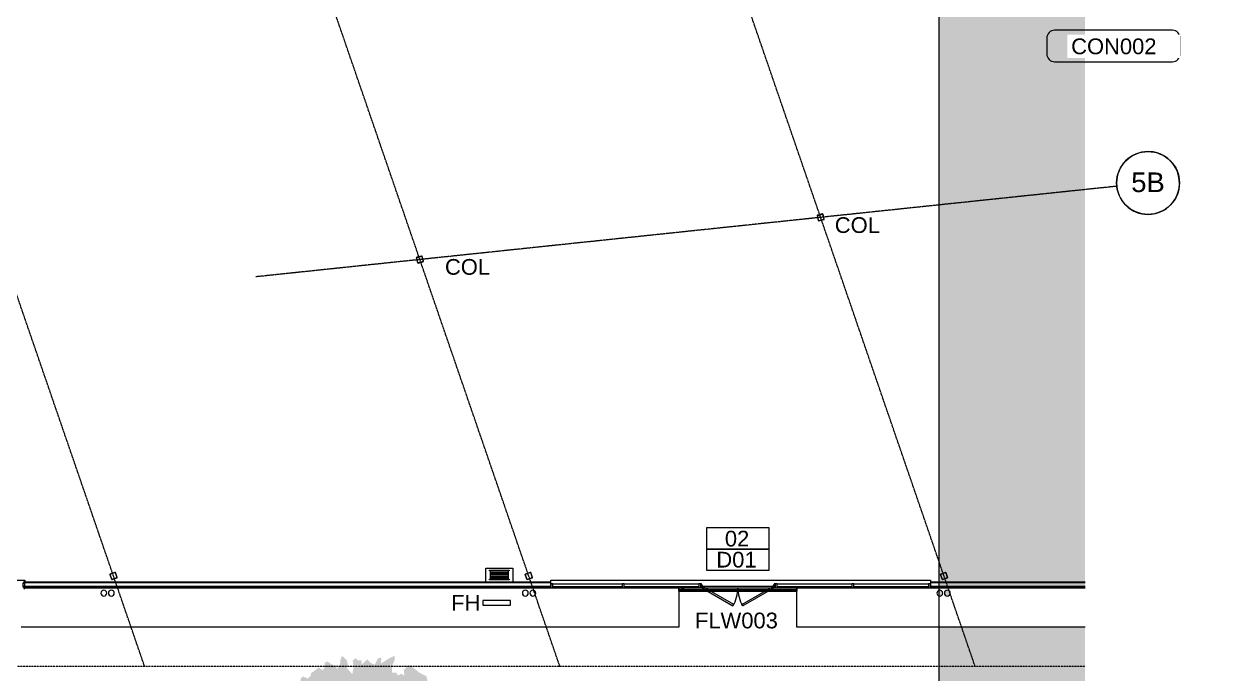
# Model space of a CAD drawing. Header units: millimetres. Extents: x -2612262 to -2065320, y 3717813 to 4283368.
# Drawn here: x -2366843 to -2336280, y 3967352 to 3983893 of the extents above; entities that cross this region are included whole.
import ezdxf

# ---------------------------------------------------------------- set-up
doc = ezdxf.new("R2010")
doc.units = ezdxf.units.MM
for name, pattern in [('Aligning Line', [3.2004, 1.6002, -1.6002]), ('Grid Line', [21, 12, -3, 3, -3]), ('Hidden', [6, 4, -2]), ('Overhead', [4, 2.5, -1.5])]:
    doc.linetypes.add(name, pattern=pattern)
for name, color, linetype, lineweight in [('A-ANNO-DIMS', 211, 'Continuous', 5), ('A-ANNO-DIMS-200', 211, 'Continuous', 5), ('A-ANNO-KEYN', 231, 'Continuous', 5), ('A-DETL', 90, 'Continuous', 18), ('A-DETL-GENF', 92, 'Continuous', 5), ('A-DOOR', 31, 'Continuous', 5), ('A-DOOR-FRAM', 31, 'Continuous', 5), ('A-DOOR-IDEN', 31, 'Continuous', 5), ('A-FLOR', 192, 'Continuous', 5), ('A-FLOR-IDEN', 11, 'Continuous', 5), ('A-FLOR-OVHD', 1, 'Overhead', 13), ('A-GENM', 13, 'Continuous', 5), ('A-GENM-HDLN', 13, 'Hidden', 5), ('A-GLAZ-CURT', 52, 'Continuous', 5), ('A-GLAZ-CWMG', 51, 'Continuous', 5), ('A-WALL', 113, 'Continuous', 5), ('A-WALL-PATT', 111, 'Continuous', 13), ('C-TOPO', 7, 'Continuous', 5), ('F-FIRE', 13, 'Continuous', 5), ('F-FIRE-IDEN', 13, 'Continuous', 5), ('G-ANNO-REFR', 1, 'Aligning Line', 5), ('P-SANR-FIXT', 6, 'Continuous', 5), ('P-SANR-FIXT-HDLN', 131, 'Hidden', 5), ('S-COLS', 52, 'Continuous', 5), ('S-COLS-IDEN', 171, 'Continuous', 5), ('S-GRID', 1, 'Continuous', 5), ('S-GRID-IDEN', 1, 'Continuous', 5)]:
    doc.layers.add(name, color=color, linetype=linetype, lineweight=lineweight)
doc.styles.add('Arial', font='arial.ttf', dxfattribs={"height": 500})
doc.styles.add('Arial_3', font='arial.ttf', dxfattribs={"height": 400})
doc.dimstyles.new('2_5-Diagonal-_deg_-Decimal_O', dxfattribs={"dimscale": 304.8, "dimtxt": 510.1297, "dimasz": 0.984252, "dimexe": 0.656168, "dimexo": 0.0625, "dimgap": 0.984252, "dimtad": 1, "dimdec": 0, "dimzin": 0, "dimdsep": 46, "dimtxsty": 'Arial', "dimblk1": 'OBLIQUE', "dimblk2": 'OBLIQUE', "dimsah": 1, "dimcen": 0.09, "dimdle": 0.656168, "dimazin": 0, "dimtfac": 1, "dimtdec": 4, "dimtix": 1, "dimtmove": 0, "dimatfit": 3, "dimfxl": 3.28084, "dimfxlon": 1, "dimtvp": 1, "dimtfill": 1, "dimtolj": 1, "dimtzin": 0, "dimlwd": 15, "dimlwe": 15, "dimarcsym": 2})
picture_1 = doc.add_image_def('image1.jpg', size_in_pixel=(6528, 5638))
pattern_1 = [(0, (0, 0), (812.8, 203.2), [67.056, -542.544, 67.056, -542.544, -3251.2]), (0, (0, 0), (812.8, 203.2), [-1219.2, 67.056, -1152.144, 67.056, -542.544, -1422.4]), (0, (0, 0), (812.8, 203.2), [-3048, 67.056, -339.344, 67.056, -948.944]), (120, (304.8, 101.6), (-582.376362, 602.305448), [67.056, -542.544, 67.056, -542.544, -3251.2]), (120, (304.8, 101.6), (-582.376362, 602.305448), [-1219.2, 67.056, -1152.144, 67.056, -542.544, -1422.4]), (120, (304.8, 101.6), (-582.376362, 602.305448), [-3048, 67.056, -339.344, 67.056, -948.944]), (240, (406.4, 508), (-230.423638, -805.505448), [67.056, -542.544, 67.056, -542.544, -3251.2]), (240, (406.4, 508), (-230.423638, -805.505448), [-1219.2, 67.056, -1152.144, 67.056, -542.544, -1422.4]), (240, (406.4, 508), (-230.423638, -805.505448), [-3048, 67.056, -339.344, 67.056, -948.944])]

# ---------------------------------------------------------------- blocks, each defined once
blk = doc.blocks.new('SHS-Square Hollow Section-Column - 150x150xSHS-2903722-GA - Part A')
at = {"layer": 'S-COLS', "lineweight": 15}
for p, q in [((-75, 65), (-75, -65)), ((-70, -65), (-70, 65)), ((65, 75), (-65, 75)), ((-65, 70), (65, 70)), ((70, 65), (70, -65)), ((75, -65), (75, 65)), ((65, -70), (-65, -70)), ((-65, -75), (65, -75))]:
    blk.add_line(p, q, dxfattribs=at)
for centre, radius, start, end in [((-65, 65), 10, 90, 180), ((-65, 65), 5, 90, 180), ((65, 65), 10, 360, 90), ((65, 65), 5, 0, 90), ((-65, -65), 10, 180, 270), ((-65, -65), 5, 180, 270), ((65, -65), 5, 270, 0), ((65, -65), 10, 270, 360)]:
    blk.add_arc(centre, radius, start, end, dxfattribs=at)
blk = doc.blocks.new('SHS-Square Hollow Section-Column - 150x150xSHS-2903725-GA - Part A')
at = {"layer": 'S-COLS'}
h = blk.add_hatch(dxfattribs=at)
h.set_pattern_fill('FP_9', color=256, style=0, pattern_type=2)
h.set_pattern_definition([(31.007, (1314754.96, -4428311.6), (-366.36955, 609.57263), []), (31.007, (1314939.2, -4427572.2), (-366.36955, 609.57263), [])])
h.paths.add_polyline_path([(-65, -75), (65, -75), (65, -70), (-65, -70)])
h.paths.add_polyline_path([(-75, -65), (-70, -65), (-70, 65), (-75, 65), (-75, 35)])
h.paths.add_polyline_path([(-65, -75), (-71, -67), (-75, -65), (-70, -73), (-66, -75)])
h.paths.add_polyline_path([(75, -65), (75, 65), (70, 65), (70, -65)])
h.paths.add_polyline_path([(65, -75), (72, -72), (73, -66), (69, -69)])
h.paths.add_polyline_path([(-65, 75), (-65, 70), (65, 70), (65, 75), (-29, 75)])
h.paths.add_polyline_path([(-75, 65), (-69, 69), (-68, 74), (-72, 72), (-75, 66)])
h.paths.add_polyline_path([(75, 65), (70, 73), (66, 73), (71, 67)])
at = {"layer": 'S-COLS', "lineweight": 15}
for p, q in [((-75, 65), (-75, -65)), ((-70, -65), (-70, 65)), ((65, 75), (-65, 75)), ((-65, 70), (65, 70)), ((70, 65), (70, -65)), ((75, -65), (75, 65)), ((65, -70), (-65, -70)), ((-65, -75), (65, -75))]:
    blk.add_line(p, q, dxfattribs=at)
for centre, radius, start, end in [((-65, 65), 10, 90, 180), ((-65, 65), 5, 90, 180), ((65, 65), 10, 360, 90), ((65, 65), 5, 0, 90), ((-65, -65), 10, 180, 270), ((-65, -65), 5, 180, 270), ((65, -65), 10, 270, 360), ((65, -65), 5, 270, 0)]:
    blk.add_arc(centre, radius, start, end, dxfattribs=at)
blk = doc.blocks.new('SHS-Square Hollow Section-Column - 150x150xSHS-2903726-GA - Part A')
at = {"layer": 'S-COLS', "lineweight": 15}
for p, q in [((-75, 65), (-75, -65)), ((-70, -65), (-70, 65)), ((65, 75), (-65, 75)), ((-65, 70), (65, 70)), ((70, 65), (70, -65)), ((75, -65), (75, 65)), ((65, -70), (-65, -70)), ((-65, -75), (65, -75))]:
    blk.add_line(p, q, dxfattribs=at)
for centre, radius, start, end in [((-65, 65), 10, 90, 180), ((-65, 65), 5, 90, 180), ((65, 65), 10, 360, 90), ((65, 65), 5, 0, 90), ((-65, -65), 10, 180, 270), ((-65, -65), 5, 180, 270), ((65, -65), 10, 270, 360), ((65, -65), 5, 270, 0)]:
    blk.add_arc(centre, radius, start, end, dxfattribs=at)
blk = doc.blocks.new('System Panel - Glazed-1425433-GA - Part A')
at = {"layer": 'A-GLAZ-CURT'}
for p, q in [((950, 50), (-950, 50)), ((-950, 50), (-950, 25)), ((-950, 25), (950, 25)), ((950, 25), (950, 50))]:
    blk.add_line(p, q, dxfattribs=at)
blk = doc.blocks.new('Rectangular Mullion - 50x100mm-1215462-GA - Part A')
at = {"layer": 'A-GLAZ-CWMG'}
for p, q in [((-2345709, 3969644), (-2343809, 3969644)), ((-2345709, 3969544), (-2343809, 3969544))]:
    blk.add_line(p, q, dxfattribs=at)
blk = doc.blocks.new('Rectangular Mullion - 50x100mm-1447016-GA - Part A')
at = {"layer": 'A-GLAZ-CWMG'}
for p, q in [((-50, 50), (0, 50)), ((-50, -50), (-50, 50)), ((0, 50), (0, -50)), ((0, -50), (-50, -50))]:
    blk.add_line(p, q, dxfattribs=at)
blk = doc.blocks.new('Rectangular Mullion - 50x100mm-1425435-GA - Part A')
at = {"layer": 'A-GLAZ-CWMG'}
for p, q in [((0, 50), (-50, 50)), ((-50, 50), (-50, -50)), ((0, -50), (0, 50)), ((-50, -50), (0, -50))]:
    blk.add_line(p, q, dxfattribs=at)
blk = doc.blocks.new('System Panel - Glazed-1457945-GA - Part A')
at = {"layer": 'A-GLAZ-CURT'}
for p, q in [((882, 50), (-882, 50)), ((-882, 50), (-882, 25)), ((-882, 25), (882, 25)), ((882, 25), (882, 50))]:
    blk.add_line(p, q, dxfattribs=at)
blk = doc.blocks.new('Rectangular Mullion - 50x100mm-1457940-GA - Part A')
at = {"layer": 'A-GLAZ-CWMG'}
for p, q in [((-2353374, 3969644), (-2351609, 3969644)), ((-2353374, 3969544), (-2351609, 3969544))]:
    blk.add_line(p, q, dxfattribs=at)
blk = doc.blocks.new('Rectangular Mullion - 50x100mm-1425432-GA - Part A')
at = {"layer": 'A-GLAZ-CWMG'}
for p, q in [((-25, 50), (25, 50)), ((-25, -50), (-25, 50)), ((25, 50), (25, -50)), ((25, -50), (-25, -50))]:
    blk.add_line(p, q, dxfattribs=at)
blk = doc.blocks.new('Door-Hinge-Double - 2340x920x920x40 Glazed-Aluminium Frame D01-1215280-GA - Part A')
at = {"layer": 'A-DOOR'}
for p, q in [((-921, 50), (-124, 510)), ((-104, 475), (-901, 15)), ((-124, 510), (-104, 475)), ((124, 510), (104, 475)), ((104, 475), (901, 15)), ((921, 50), (124, 510)), ((-901, 15), (-921, 50)), ((901, 15), (921, 50))]:
    blk.add_line(p, q, dxfattribs=at)
for centre, start, end in [((-921, 50), 0, 30), ((921, 50), 150, 180)]:
    blk.add_arc(centre, 920, start, end, dxfattribs=at)
blk = doc.blocks.new('X_Door-Frame-Wood - Standard-1215283-GA - Part A')
at = {"layer": 'A-DOOR-FRAM'}
for p, q in [((-923, 50), (-943, 50)), ((-943, 50), (-943, -50)), ((-923, -50), (-923, 50)), ((-898, 5), (-923, 5)), ((-923, 5), (-923, -15)), ((-898, -15), (-898, 5)), ((923, 5), (898, 5)), ((898, 5), (898, -15)), ((943, 50), (923, 50)), ((923, 50), (923, -50)), ((923, -15), (923, 5)), ((943, -50), (943, 50)), ((-943, -50), (-923, -50)), ((-923, -15), (-898, -15)), ((898, -15), (923, -15)), ((923, -50), (943, -50))]:
    blk.add_line(p, q, dxfattribs=at)
blk = doc.blocks.new('Downpipe - L Spreader - Default-1877085-GA - Part A')
at = {"layer": 'P-SANR-FIXT'}
for start, end in [(0, 180), (180, 0)]:
    blk.add_arc((-40, 150), 75, start, end, dxfattribs=at)
blk = doc.blocks.new('Downpipe - L Spreader - Default-1309617-GA - Part A')
at = {"layer": 'P-SANR-FIXT'}
for start, end in [(0, 180), (180, 0)]:
    blk.add_arc((-40, 150), 75, start, end, dxfattribs=at)
blk = doc.blocks.new('Downpipe - L Spreader - Default-1556046-GA - Part A')
at = {"layer": 'P-SANR-FIXT'}
for start, end in [(0, 180), (180, 0)]:
    blk.add_arc((-40, 150), 75, start, end, dxfattribs=at)
blk = doc.blocks.new('X_Door-Frame-Metal - Standard-V104-GA - Part A')
at = {"layer": 'A-DOOR-FRAM'}
for p, q in [((-923, 89), (-943, 89)), ((-943, 89), (-943, 75)), ((-943, 75), (-928, 75)), ((-941, 77), (-941, 87)), ((-941, 87), (-925, 87)), ((-941, 87), (-941, 77)), ((-928, 77), (-941, 77)), ((-928, 75), (-928, 77)), ((-925, 87), (-925, 46)), ((-925, 46), (-900, 46)), ((-923, 48), (-923, 89)), ((-898, 48), (-923, 48)), ((-900, 46), (-900, -46)), ((-898, -48), (-898, 48)), ((923, 48), (898, 48)), ((898, 48), (898, -48)), ((900, -46), (900, 46)), ((900, 46), (925, 46)), ((943, 89), (923, 89)), ((923, 89), (923, 48)), ((925, 46), (925, 87)), ((925, 87), (941, 87)), ((941, 77), (928, 77)), ((928, 77), (928, 75)), ((928, 75), (943, 75)), ((941, 87), (941, 77)), ((941, 77), (941, 87)), ((943, 75), (943, 89)), ((-928, -75), (-943, -75)), ((-943, -75), (-943, -89)), ((-943, -89), (-923, -89)), ((-941, -77), (-928, -77)), ((-941, -87), (-941, -77)), ((-941, -77), (-941, -87)), ((-925, -87), (-941, -87)), ((-928, -77), (-928, -75)), ((-900, -46), (-925, -46)), ((-925, -46), (-925, -87)), ((-923, -89), (-923, -48)), ((-923, -48), (-898, -48)), ((898, -48), (923, -48)), ((925, -46), (900, -46)), ((923, -48), (923, -89)), ((923, -89), (943, -89)), ((925, -87), (925, -46)), ((941, -87), (925, -87)), ((943, -75), (928, -75)), ((928, -75), (928, -77)), ((928, -77), (941, -77)), ((941, -77), (941, -87)), ((941, -87), (941, -77)), ((943, -89), (943, -75))]:
    blk.add_line(p, q, dxfattribs=at)
blk = doc.blocks.new('SHS-Square Hollow Section-Column - 150x150xSHS-2903727-GA - Part A')
at = {"layer": 'S-COLS'}
h = blk.add_hatch(dxfattribs=at)
h.set_pattern_fill('FP_10', color=256, style=0, pattern_type=2)
h.set_pattern_definition([(26, (943251.06, -4523397.1), (-311.76956, 639.22233), []), (26, (943499.15, -4522676.65), (-311.76956, 639.22233), [])])
h.paths.add_polyline_path([(-65, -75), (65, -75), (65, -70), (-65, -70)])
h.paths.add_polyline_path([(-75, -65), (-70, -65), (-70, 65), (-75, 65), (-75, 46)])
h.paths.add_polyline_path([(-65, -75), (-71, -67), (-75, -65), (-70, -73), (-67, -74)])
h.paths.add_polyline_path([(75, -65), (75, 65), (70, 65), (70, -65)])
h.paths.add_polyline_path([(65, -75), (72, -72), (73, -66), (69, -69)])
h.paths.add_polyline_path([(-65, 75), (-65, 70), (65, 70), (65, 75), (-15, 75)])
h.paths.add_polyline_path([(-75, 65), (-67, 71), (-67, 74), (-72, 72), (-74, 67)])
h.paths.add_polyline_path([(75, 65), (70, 73), (66, 73), (71, 67)])
at = {"layer": 'S-COLS', "lineweight": 15}
for p, q in [((-75, 65), (-75, -65)), ((-70, -65), (-70, 65)), ((65, 75), (-65, 75)), ((-65, 70), (65, 70)), ((70, 65), (70, -65)), ((75, -65), (75, 65)), ((65, -70), (-65, -70)), ((-65, -75), (65, -75))]:
    blk.add_line(p, q, dxfattribs=at)
for centre, radius, start, end in [((-65, 65), 10, 90, 180), ((-65, 65), 5, 90, 180), ((65, 65), 10, 360, 90), ((65, 65), 5, 0, 90), ((-65, -65), 10, 180, 270), ((-65, -65), 5, 180, 270), ((65, -65), 5, 270, 0), ((65, -65), 10, 270, 360)]:
    blk.add_arc(centre, radius, start, end, dxfattribs=at)
blk = doc.blocks.new('SHS-Square Hollow Section-Column - 150x150xSHS-2903728-GA - Part A')
at = {"layer": 'S-COLS', "lineweight": 15}
for p, q in [((-75, 65), (-75, -65)), ((-70, -65), (-70, 65)), ((65, 75), (-65, 75)), ((-65, 70), (65, 70)), ((70, 65), (70, -65)), ((75, -65), (75, 65)), ((65, -70), (-65, -70)), ((-65, -75), (65, -75))]:
    blk.add_line(p, q, dxfattribs=at)
for centre, radius, start, end in [((-65, 65), 10, 90, 180), ((-65, 65), 5, 90, 180), ((65, 65), 10, 360, 90), ((65, 65), 5, 0, 90), ((-65, -65), 10, 180, 270), ((-65, -65), 5, 180, 270), ((65, -65), 5, 270, 0), ((65, -65), 10, 270, 360)]:
    blk.add_arc(centre, radius, start, end, dxfattribs=at)
blk = doc.blocks.new('aba - Plumbing Fixtures - Strip Drain - Stormtech - Custom Ass - FLW003 _Doors_-1466668-GA - Part A')
at = {"layer": 'A-GENM'}
blk.add_circle((0, -95), 30, dxfattribs=at)
at = {"layer": 'A-GENM-HDLN'}
blk.add_line((0, 10), (0, -3010), dxfattribs=at)
at = {"layer": 'P-SANR-FIXT'}
for p, q in [((-41, 0), (-38, 0)), ((-41, 0), (-41, -3000)), ((-38, 0), (0, 0)), ((-38, -3000), (-38, 0)), ((0, 0), (38, 0)), ((0, 0), (0, -3000)), ((38, 0), (41, 0)), ((38, 0), (38, -3000)), ((41, -576), (41, -2422)), ((-38, -3000), (-41, -3000)), ((0, -3000), (-38, -3000)), ((38, -3000), (0, -3000)), ((41, -3000), (38, -3000))]:
    blk.add_line(p, q, dxfattribs=at)
blk = doc.blocks.new('Downpipe - L Spreader - Default-V105-GA - Part A')
at = {"layer": 'P-SANR-FIXT'}
for start, end in [(71.6442, 180), (180, 288.3558), (0, 71.2803), (288.7197, 0)]:
    blk.add_arc((-40, 150), 75, start, end, dxfattribs=at)
blk = doc.blocks.new('Plumbing_FHR_AAA - 500mm Dia x 240mm D-1559867-GA - Part A')
at = {"layer": 'P-SANR-FIXT'}
for p, q in [((-125, 374), (375, 374)), ((-125, 359), (-125, 374)), ((375, 359), (-125, 359)), ((-105, 359), (-105, 149)), ((-105, 324), (355, 324)), ((355, 359), (355, 149)), ((375, 374), (375, 359)), ((-125, 149), (375, 149)), ((-125, 134), (-125, 149)), ((375, 134), (-125, 134)), ((-105, 289), (355, 289)), ((-105, 254), (355, 254)), ((-105, 219), (355, 219)), ((-105, 184), (355, 184)), ((375, 149), (375, 134))]:
    blk.add_line(p, q, dxfattribs=at)
at = {"layer": 'P-SANR-FIXT-HDLN'}
for p, q in [((-225, 424), (-225, 74)), ((-225, 424), (475, 424)), ((475, 424), (475, 74))]:
    blk.add_line(p, q, dxfattribs=at)
blk = doc.blocks.new('Hydrant_double14 - Hydrant_double-1559908-GA - Part A')
at = {"layer": 'F-FIRE'}
for p, q in [((-2397509, 3973380), (-2398171, 3973152)), ((-2398171, 3973152), (-2398132, 3973039)), ((-2398132, 3973039), (-2397470, 3973267)), ((-2397470, 3973267), (-2397509, 3973380))]:
    blk.add_line(p, q, dxfattribs=at)
for start, end in [(99.2863, 118.7145), (279.2863, 298.7145)]:
    blk.add_arc((-2397820, 3973209), 60, start, end, dxfattribs=at)
blk = doc.blocks.new('Tree 7m - Tree-V237-GA - Part A')
at = {"layer": 'A-DETL-GENF', "transparency": 33554585}
h = blk.add_hatch(color=53, dxfattribs=at)
h.paths.add_polyline_path([(898, 3230), (801, 3308), (603, 3371), (574, 3267), (551, 3074), (518, 3004), (430, 2995), (416, 3042), (433, 3094), (410, 3120), (116, 3056), (-92, 3008), (-57, 3124), (-43, 3226), (-353, 3237), (-505, 3155), (-543, 3225), (-470, 3348), (-560, 3362), (-660, 3278), (-870, 3243), (-894, 3096), (-976, 3120), (-1113, 3064), (-1221, 3015), (-1356, 3067), (-1458, 2941), (-1426, 2810), (-1487, 2637), (-1408, 2588), (-1403, 2500), (-1575, 2485), (-1680, 2509), (-1628, 2599), (-1604, 2760), (-1622, 2892), (-1685, 2936), (-1802, 2936), (-1884, 2864), (-1802, 2690), (-1838, 2516), (-1894, 2583), (-1961, 2624), (-2089, 2593), (-2089, 2501), (-2099, 2399), (-2154, 2385), (-2254, 2466), (-2284, 2352), (-2200, 2242), (-2204, 2145), (-2146, 2110), (-2142, 2025), (-2239, 2064), (-2316, 2064), (-2320, 2014), (-2332, 1952), (-2413, 1855), (-2448, 1793), (-2404, 1706), (-2387, 1632), (-2397, 1623), (-1189, 605), (898, 3081), (895, 3080), (898, 3226)])
h.paths.add_polyline_path([(3040, 1182), (2931, 1254), (2847, 1292), (2755, 1404), (2755, 1404), (722, -1007), (2275, -2315), (2293, -2279), (2416, -2107), (2560, -2075), (2735, -2104), (2802, -2042), (2747, -1923), (2542, -1803), (2545, -1721), (2606, -1738), (2788, -1765), (2922, -1759), (2910, -1618), (2852, -1513), (2963, -1504), (3001, -1344), (2969, -1270), (3022, -1190), (3315, -1012), (3363, -936), (3246, -885), (2969, -788), (2994, -666), (3032, -608), (3055, -498), (3109, -460), (3088, -379), (3388, -353), (3447, -295), (3454, -203), (3330, -120), (3256, -15), (3327, 99), (3343, 186), (3132, 254), (3078, 374), (3086, 524), (3172, 666), (3254, 742), (3236, 829), (3007, 837), (2982, 885), (3038, 1174)])
h.paths.add_polyline_path([(-2595, 1851), (-2706, 1892), (-2715, 1891), (-2609, 1801), (-2605, 1815)])
h.paths.add_polyline_path([(1442, -2921), (-3190, 983), (-3330, 1014), (-3368, 976), (-3294, 844), (-3195, 608), (-3292, 501), (-3203, 363), (-3251, 290), (-3281, 226), (-3279, 164), (-3321, 141), (-3368, 52), (-3593, -10), (-3556, -64), (-3408, -112), (-3215, -256), (-3224, -323), (-3294, -361), (-3303, -475), (-3221, -519), (-3236, -609), (-3353, -688), (-3429, -919), (-3277, -960), (-3098, -864), (-3005, -943), (-3052, -1118), (-3166, -1329), (-3087, -1504), (-3049, -1706), (-3011, -1835), (-2827, -1823), (-2744, -1703), (-2707, -1797), (-2622, -1806), (-2637, -1896), (-2549, -1963), (-2677, -2101), (-2815, -2162), (-2885, -2250), (-2704, -2291), (-2484, -2323), (-2590, -2428), (-2525, -2472), (-2350, -2402), (-2297, -2499), (-2286, -2630), (-2093, -2610), (-2167, -2698), (-2098, -2757), (-2072, -2847), (-1982, -2841), (-1897, -2700), (-1756, -2586), (-1748, -2803), (-1827, -2847), (-1879, -2961), (-1856, -3110), (-1754, -3057), (-1680, -2978), (-1549, -2934), (-1552, -3060), (-1514, -3104), (-1481, -3241), (-1403, -3259), (-1300, -3151), (-1230, -3162), (-1215, -3265), (-1131, -3268), (-967, -3282), (-914, -3233), (-812, -3233), (-759, -3347), (-680, -3350), (-631, -3300), (-517, -3382), (-441, -3334), (-446, -3244), (-350, -3227), (-326, -3344), (-286, -3510), (-215, -3537), (-139, -3446), (36, -3437), (115, -3589), (197, -3560), (296, -3388), (247, -3309), (343, -3218), (527, -3244), (551, -3300), (714, -3367), (735, -3259), (694, -3159), (709, -3054), (796, -3060), (957, -3133), (1045, -3124), (1060, -3045), (1033, -3007), (1095, -2914), (1188, -2926), (1226, -2972), (1276, -3119), (1358, -3151), (1489, -3083), (1500, -2970), (1453, -2930)])
blk = doc.blocks.new('Grid - A1-203820-GA - Part A')
at = {"layer": 'S-GRID-IDEN'}
blk.add_circle((0, 0), 4, dxfattribs=at)
for start, end in [(360, 180), (180, 360)]:
    blk.add_arc((0, 0), 4, start, end, dxfattribs=at)
blk = doc.blocks.new('DIMBLOCK2-GA - Part A')
at = {"layer": 'A-ANNO-DIMS-200', "lineweight": 15}
for p, q in [((-2349275, 4050159), (-2349545, 4051121)), ((-2349275, 4050159), (-2349379, 4049974)), ((-2349275, 4050159), (-2349171, 4050343)), ((-2349275, 4050159), (-2349275, 4050159)), ((-2349275, 4050159), (-2349221, 4049966)), ((-2359401, 4046998), (-2359726, 4047944)), ((-2359401, 4046998), (-2359308, 4047189)), ((-2359401, 4046998), (-2359494, 4046807)), ((-2359401, 4046998), (-2359336, 4046809))]:
    blk.add_line(p, q, dxfattribs=at)
for start, end in [(105.60457, 109.06324), (105.66741, 109.00041)]:
    blk.add_arc((-2300024, 3874558), 182376, start, end, dxfattribs=at)
at = {"layer": 'A-ANNO-DIMS-200', "color": 0, "lineweight": 15, "insert": (-2355423, 4049315), "char_height": 500, "width": 1958.9, "attachment_point": 1, "rotation": 17.3339, "line_spacing_factor": 0.941778, "style": 'Arial', "bg_fill": 3, "box_fill_scale": 1.25, "bg_fill_color": 256, "bg_fill_true_color": 13158600, "bg_fill_transparency": 0}
blk.add_mtext('3.33°', dxfattribs=at)
blk = doc.blocks.new('_Oblique')
at = {"color": 0, "linetype": 'ByBlock', "lineweight": -2}
blk.add_line((-0.5, -0.5), (0.5, 0.5), dxfattribs=at)
blk = doc.blocks.new('Floor Tag - Wall Tag 17W-1171940-GA - Part A')
at = {"layer": 'A-FLOR-IDEN'}
for p, q in [((7.5, 2), (-7.5, 2)), ((-8.5, 1), (-8.5, -1)), ((8.5, -1), (8.5, 1)), ((-7.5, -2), (7.5, -2))]:
    blk.add_line(p, q, dxfattribs=at)
for centre, start, end in [((-7.5, 1), 90, 180), ((7.5, 1), 360, 90), ((-7.5, -1), 180, 270), ((7.5, -1), 270, 0)]:
    blk.add_arc(centre, 1, start, end, dxfattribs=at)
blk = doc.blocks.new('AA_DOOR_MARK _ TYPE MARK_HA2 - Mark _ Type Mark-1751130-GA - Part A')
at = {"layer": 'A-DOOR-IDEN'}
for p, q in [((4, 2.7), (-4, 2.7)), ((-4, 2.7), (-4, 0)), ((4, 0), (4, 2.7)), ((4, 0), (-4, 0)), ((4, -2.7), (4, 0)), ((-4, 0), (4, 0)), ((-4, 0), (-4, -2.7)), ((-4, -2.7), (4, -2.7))]:
    blk.add_line(p, q, dxfattribs=at)

msp = doc.modelspace()

# ---------------------------------------------------------------- hatches: boundary and pattern name
at = {"layer": 'A-DETL-GENF', "transparency": 33554585}
h = msp.add_hatch(color=7, dxfattribs=at)
h.paths.add_polyline_path([(-2341077.2, 3945538.4), (-2340998, 3945587.9), (-2340987.4, 3945678.5), (-2341048.6, 3945698), (-2341072.3, 3945833.8), (-2341042.7, 3945884.6), (-2340933.7, 3945839.6), (-2340845.2, 3945922.1), (-2340845.2, 3946003.6), (-2340796.8, 3946020.8), (-2340664.7, 3945922.1), (-2340637.1, 3945900.1), (-2340594, 3945952.1), (-2340637.1, 3945998.1), (-2340618.1, 3946055.6), (-2340521.7, 3946063.1), (-2340517.6, 3946111.4), (-2340474.8, 3946144.8), (-2340396.4, 3946108.2), (-2340342.6, 3946153.6), (-2340336.9, 3946203.1), (-2340231.4, 3946278.1), (-2340198.3, 3946304.2), (-2340145.2, 3946256.8), (-2340103, 3946281.8), (-2340097.2, 3946384.1), (-2340047.8, 3946409.9), (-2339969.9, 3946351.9), (-2339930.4, 3946345.6), (-2339876.2, 3946278.1), (-2339826.4, 3946359.6), (-2339821.7, 3946438.6), (-2339817, 3946449.7), (-2339817, 3961552.3), (-2339866.5, 3961641.6), (-2339917.1, 3961662.2), (-2340097, 3961520.5), (-2340166.3, 3961575.2), (-2340153.2, 3961685.9), (-2340178.9, 3961850.5), (-2340269.8, 3961970.1), (-2340387.6, 3962027.1), (-2340593.2, 3961943.6), (-2340637.3, 3962019.5), (-2340656.6, 3962152.9), (-2340780.2, 3962185), (-2340929.5, 3962168.9), (-2340982.7, 3962243.8), (-2340975.6, 3962326.2), (-2340762.6, 3962539), (-2340830.6, 3962588.1), (-2340814.4, 3962651.7), (-2340867.3, 3962750.1), (-2340878.6, 3962824.3), (-2340935.1, 3962929.1), (-2341234.9, 3962816.7), (-2341331.5, 3962787.8), (-2341343.7, 3962877.3), (-2341234.9, 3963201.8), (-2341246, 3963297.7), (-2341317.7, 3963332.9), (-2341392.3, 3963480.3), (-2341313, 3963558.7), (-2341425.9, 3963601.8), (-2341525, 3963701.2), (-2341425.5, 3963792.6), (-2341270.3, 3963889.1), (-2341212, 3963915.3), (-2341262.6, 3963979.8), (-2341496.3, 3963939.5), (-2341616.1, 3963995.4), (-2341604.2, 3964085.7), (-2341451.3, 3964176.4), (-2341362.4, 3964293.3), (-2341379.7, 3964504.4), (-2341388.8, 3964543.9), (-2341858.3, 3964543.9), (-2341858.3, 3965543.9), (-2341218.5, 3965543.9), (-2341283.2, 3965637.5), (-2341225.9, 3965773.7), (-2341142.6, 3965801.9), (-2341010.3, 3965722.1), (-2340951.1, 3965710.9), (-2340872, 3965762.2), (-2340885.4, 3965873.3), (-2340930, 3965885.4), (-2340969.7, 3965955.2), (-2340908.3, 3966018.5), (-2340737.6, 3966066.7), (-2340667.4, 3966118.3), (-2340724.1, 3966208.2), (-2340819.4, 3966257.8), (-2340872, 3966354.2), (-2340705, 3966407.9), (-2340651.3, 3966380.5), (-2340493.5, 3966479.1), (-2340478.1, 3966610.6), (-2340567, 3966638.9), (-2340602.2, 3966834.9), (-2340558.4, 3966910), (-2340400.1, 3966844.6), (-2340271.6, 3966964.4), (-2340271.6, 3967082.8), (-2340201.2, 3967107.8), (-2340062.5, 3967006.8), (-2339969.3, 3966932.4), (-2339906.8, 3967008), (-2339969.3, 3967074.9), (-2339941.7, 3967158.4), (-2339817, 3967169.3), (-2339817, 3968543.9), (-2343541, 3968543.9), (-2343541, 3947921.1), (-2343494, 3947842.6), (-2343423.5, 3947890.6), (-2343332.4, 3947842.6), (-2343348.8, 3947988), (-2343215.5, 3948115.6), (-2343103.5, 3948041.8), (-2342944.4, 3947911.7), (-2342770.9, 3947828.4), (-2342722.4, 3947594), (-2342645.1, 3947429.7), (-2342522.7, 3947429.7), (-2342448.5, 3947618.4), (-2342305.9, 3947685.1), (-2342215.1, 3947459.4), (-2342253.6, 3947323.7), (-2342206.4, 3947245), (-2342115.5, 3947264.2), (-2342048.7, 3947171.3), (-2342077.9, 3947097.1), (-2342041.3, 3947040), (-2341801.4, 3947054.8), (-2341656.9, 3947112.9), (-2341594.3, 3947096.1), (-2341726.6, 3946903.4), (-2341704.8, 3946805.5), (-2341722.3, 3946760.3), (-2341680.2, 3946714.3), (-2341662.6, 3946646), (-2341652, 3946558.5), (-2341495.4, 3946510.9), (-2341500.5, 3946367), (-2341272.3, 3946250.1), (-2341130.7, 3946196.5), (-2341135.2, 3946142.8), (-2341429.5, 3945991), (-2341528.7, 3945950.7), (-2341447.2, 3945869.8), (-2341425.4, 3945808.4), (-2341315.9, 3945800.9), (-2341218.7, 3945756.5), (-2341081.9, 3945579.5)])
h.paths.add_polyline_path([(-2343517.6, 3969335.1), (-2343488.9, 3969340.8), (-2343464.6, 3969357), (-2343448.3, 3969381.4), (-2343442.6, 3969410.1), (-2343448.3, 3969438.8), (-2343464.6, 3969463.1), (-2343488.9, 3969479.4), (-2343517.6, 3969485.1), (-2343541, 3969480.4), (-2343541, 3969339.7)])
h.paths.add_polyline_path([(-2343327.6, 3969335.1), (-2343298.9, 3969340.8), (-2343274.6, 3969357), (-2343258.3, 3969381.4), (-2343252.6, 3969410.1), (-2343258.3, 3969438.8), (-2343274.6, 3969463.1), (-2343298.9, 3969479.4), (-2343327.6, 3969485.1), (-2343356.3, 3969479.4), (-2343380.7, 3969463.1), (-2343396.9, 3969438.8), (-2343402.6, 3969410.1), (-2343396.9, 3969381.4), (-2343380.7, 3969357), (-2343356.3, 3969340.8)])
h.paths.add_polyline_path([(-2343009.4, 3969543.9), (-2339817, 3969543.9), (-2339817, 4043003.2), (-2343541, 4042245.5), (-2343541, 4001217.5), (-2345558.5, 4000676.9), (-2341523.6, 3999595.8), (-2343541, 3999055.2), (-2343541, 3969543.9)])
at = {"layer": 'A-WALL-PATT', "lineweight": 5}
h = msp.add_hatch(dxfattribs=at)
h.set_pattern_fill('FP_1', color=256, style=0, pattern_type=2)
h.set_pattern_definition(pattern_1)
h.paths.add_polyline_path([(-2384511.4, 3969543.9), (-2368699.5, 3969543.9), (-2368699.5, 3969552.9), (-2396228.2, 3969552.9), (-2396225.1, 3969543.9), (-2385043.5, 3969543.9)])
h.paths.add_polyline_path([(-2353423.5, 3969543.9), (-2353423.5, 3969552.9), (-2366833.5, 3969552.9), (-2366833.5, 3969543.9), (-2353651, 3969543.9)])
h = msp.add_hatch(dxfattribs=at)
h.set_pattern_fill('FP_1', color=256, style=0, pattern_type=2)
h.set_pattern_definition(pattern_1)
h.paths.add_polyline_path([(-2396124.9, 3969679.9), (-2385741.8, 3969679.9), (-2385745.9, 3969691.9), (-2396129.1, 3969691.9)])
h.paths.add_polyline_path([(-2353423.5, 3969679.9), (-2353423.5, 3969691.9), (-2366833.5, 3969691.9), (-2366833.5, 3969679.9), (-2353651, 3969679.9)])
h.paths.add_polyline_path([(-2368699.5, 3969679.9), (-2368699.5, 3969691.9), (-2385616.9, 3969691.9), (-2385651.8, 3969679.9), (-2369081.2, 3969679.9)])
h.paths.add_polyline_path([(-2385730.8, 3969679.9), (-2385667.1, 3969679.9), (-2385632.3, 3969691.9), (-2385740.7, 3969691.9), (-2385735.5, 3969679.9)])
h = msp.add_hatch(dxfattribs=at)
h.set_pattern_fill('FP_1', color=256, style=0, pattern_type=2)
h.set_pattern_definition(pattern_1)
h.paths.add_polyline_path([(-2343541, 3969679.9), (-2343541.5, 3969691.9), (-2343758.6, 3969691.9), (-2343758.6, 3969679.9), (-2343541.5, 3969679.9)])
h = msp.add_hatch(dxfattribs=at)
h.set_pattern_fill('FP_1', color=256, style=0, pattern_type=2)
h.set_pattern_definition(pattern_1)
h.paths.add_polyline_path([(-2343541.5, 3969543.9), (-2343541, 3969543.9), (-2343541.5, 3969552.9), (-2343758.6, 3969552.9), (-2343758.6, 3969543.9)])

# ---------------------------------------------------------------- linework, layer by layer
at = {"layer": 'A-DETL', "lineweight": 15}
msp.add_line((-2343541, 3999055.2), (-2343541, 3945451.2), dxfattribs=at)
at = {"layer": 'A-FLOR'}
for p, q in [((-2368709.5, 3969737.9), (-2366823.5, 3969737.9)), ((-2366866.5, 3969587.9), (-2366833.5, 3969587.9)), ((-2366823.5, 3969737.9), (-2366823.5, 3969706.9)), ((-2353423.5, 3969691.9), (-2353423.5, 3969737.9)), ((-2353423.5, 3969737.9), (-2343758.6, 3969737.9)), ((-2347160.6, 3969461.1), (-2350160.6, 3969461.1)), ((-2350160.6, 3969461.1), (-2350160.6, 3969461.1)), ((-2349584.6, 3969587.9), (-2347738.6, 3969587.9)), ((-2347160.6, 3969461.1), (-2347160.6, 3969461.1)), ((-2343758.6, 3969737.9), (-2343758.6, 3969691.9)), ((-2350160.6, 3968543.9), (-2366915.2, 3968543.9)), ((-2339817, 3968543.9), (-2347160.6, 3968543.9))]:
    msp.add_line(p, q, dxfattribs=at)
at = {"layer": 'A-FLOR-OVHD'}
msp.add_line((-2339817, 3967543.9), (-2395499.4, 3967543.9), dxfattribs=at)
msp.add_line((-2339817, 3967543.9), (-2395499.4, 3967543.9), dxfattribs=at)
at = {"layer": 'A-WALL', "color": 250, "lineweight": 13}
for p, q in [((-2353423.5, 3969691.9), (-2366833.5, 3969691.9)), ((-2366833.5, 3969691.9), (-2366833.5, 3969543.9)), ((-2366833.5, 3969543.9), (-2353423.5, 3969543.9)), ((-2353423.5, 3969543.9), (-2353423.5, 3969691.9)), ((-2349604.6, 3969643.9), (-2349608.6, 3969643.9)), ((-2349608.6, 3969643.9), (-2349608.6, 3969543.9)), ((-2349608.6, 3969543.9), (-2349604.6, 3969543.9)), ((-2347708.6, 3969643.9), (-2347718.6, 3969643.9)), ((-2347718.6, 3969543.9), (-2347708.6, 3969543.9)), ((-2347708.6, 3969543.9), (-2347708.6, 3969643.9)), ((-2343541.5, 3969691.9), (-2343758.6, 3969691.9)), ((-2343758.6, 3969691.9), (-2343758.6, 3969543.9)), ((-2343758.6, 3969543.9), (-2343541.5, 3969543.9))]:
    msp.add_line(p, q, dxfattribs=at)
at = {"layer": 'A-WALL'}
for p, q in [((-2366833.5, 3969679.9), (-2353423.5, 3969679.9)), ((-2366833.5, 3969587.9), (-2353423.5, 3969587.9)), ((-2366833.5, 3969552.9), (-2353423.5, 3969552.9)), ((-2343758.6, 3969679.9), (-2343541.5, 3969679.9)), ((-2343758.6, 3969587.9), (-2343541.5, 3969587.9)), ((-2343758.6, 3969552.9), (-2343541.5, 3969552.9)), ((-2343541, 3969679.9), (-2339817, 3969679.9)), ((-2343541, 3969587.9), (-2339817, 3969587.9)), ((-2343541, 3969552.9), (-2339817, 3969552.9))]:
    msp.add_line(p, q, dxfattribs=at)
at = {"layer": 'A-WALL', "color": 43, "lineweight": 13}
for p, q in [((-2339817, 3969691.9), (-2343541, 3969691.9)), ((-2343541, 3969543.9), (-2339817, 3969543.9))]:
    msp.add_line(p, q, dxfattribs=at)
at = {"layer": 'C-TOPO'}
for p, q in [((-2366841.5, 3969543.9), (-2350160.6, 3969543.9)), ((-2350160.6, 3969540.5), (-2350160.6, 3969464.5)), ((-2350160.6, 3969461.1), (-2350160.6, 3968543.9)), ((-2347160.6, 3969543.9), (-2343758.6, 3969543.9)), ((-2347160.6, 3969464.5), (-2347160.6, 3969540.5)), ((-2347160.6, 3968543.9), (-2347160.6, 3969461.1))]:
    msp.add_line(p, q, dxfattribs=at)
at = {"layer": 'S-GRID', "linetype": 'Grid Line'}
for p, q in [((-2342615.6, 3967536.1), (-2369445.3, 4045453.5)), ((-2353191.8, 3967536.1), (-2378900.5, 4042197.7)), ((-2363768, 3967536.1), (-2388355.6, 4038942)), ((-2339009.8, 3979764.1), (-2360939.8, 3977459.2))]:
    msp.add_line(p, q, dxfattribs=at)

# ---------------------------------------------------------------- block references
at = {"layer": 'A-DETL-GENF', "color": 53, "transparency": 33554585, "rotation": 220.1293300237995}
msp.add_blockref('Tree 7m - Tree-V237-GA - Part A', (-2358157.1, 3964239.8), dxfattribs=at)
at = {"layer": 'A-DOOR', "rotation": 180}
for name, p in [('X_Door-Frame-Metal - Standard-V104-GA - Part A', (-2367766.5, 3969617.9)), ('X_Door-Frame-Wood - Standard-1215283-GA - Part A', (-2348661.6, 3969593.9)), ('Door-Hinge-Double - 2340x920x920x40 Glazed-Aluminium Frame D01-1215280-GA - Part A', (-2348661.6, 3969593.9))]:
    msp.add_blockref(name, p, dxfattribs=at)
at = {"layer": 'A-GLAZ-CURT', "rotation": 180}
for name, p in [('System Panel - Glazed-1457945-GA - Part A', (-2352491.1, 3969593.9)), ('System Panel - Glazed-1425433-GA - Part A', (-2350608.6, 3969593.9)), ('System Panel - Glazed-1425433-GA - Part A', (-2346708.6, 3969593.9)), ('System Panel - Glazed-1425433-GA - Part A', (-2344758.6, 3969593.9))]:
    msp.add_blockref(name, p, dxfattribs=at)
at = {"layer": 'A-GLAZ-CWMG', "extrusion": (0, 0, -1)}
for name, p in [('Rectangular Mullion - 50x100mm-1447016-GA - Part A', (2353423.5, 3969593.9)), ('Rectangular Mullion - 50x100mm-1425432-GA - Part A', (2351583.6, 3969593.9)), ('Rectangular Mullion - 50x100mm-1425432-GA - Part A', (2349633.6, 3969593.9)), ('Rectangular Mullion - 50x100mm-1425432-GA - Part A', (2347683.6, 3969593.9)), ('Rectangular Mullion - 50x100mm-1425432-GA - Part A', (2345733.6, 3969593.9))]:
    msp.add_blockref(name, p, dxfattribs=at)
at = {"layer": 'A-GLAZ-CWMG'}
for name, p in [('Rectangular Mullion - 50x100mm-1457940-GA - Part A', (0, 0)), ('Rectangular Mullion - 50x100mm-1215462-GA - Part A', (-5850, 0)), ('Rectangular Mullion - 50x100mm-1215462-GA - Part A', (-1950, 0)), ('Rectangular Mullion - 50x100mm-1215462-GA - Part A', (0, 0)), ('Rectangular Mullion - 50x100mm-1425435-GA - Part A', (-2343758.6, 3969593.9))]:
    msp.add_blockref(name, p, dxfattribs=at)
at = {"layer": 'F-FIRE', "rotation": 340.9995928797416}
msp.add_blockref('Hydrant_double14 - Hydrant_double-1559908-GA - Part A', (-1381201.7, -568242.8), dxfattribs=at)
at = {"layer": 'P-SANR-FIXT'}
msp.add_blockref('Plumbing_FHR_AAA - 500mm Dia x 240mm D-1559867-GA - Part A', (-2354864, 3969617.9), dxfattribs=at)
for name, p, rotation in [('Downpipe - L Spreader - Default-1556046-GA - Part A', (-2364848.3, 3969560.1), 180), ('Downpipe - L Spreader - Default-1556046-GA - Part A', (-2364658.3, 3969560.1), 180), ('Downpipe - L Spreader - Default-1309617-GA - Part A', (-2354113.3, 3969560.1), 180), ('Downpipe - L Spreader - Default-1309617-GA - Part A', (-2353923.3, 3969560.1), 180), ('aba - Plumbing Fixtures - Strip Drain - Stormtech - Custom Ass - FLW003 _Doors_-1466668-GA - Part A', (-2350160.6, 3969502.5), 90), ('Downpipe - L Spreader - Default-V105-GA - Part A', (-2343557.4, 3969560.1), 180), ('Downpipe - L Spreader - Default-1877085-GA - Part A', (-2343367.4, 3969560.1), 180)]:
    msp.add_blockref(name, p, dxfattribs=dict(at, rotation=rotation))
at = {"layer": 'S-COLS'}
for name, p, rotation in [('SHS-Square Hollow Section-Column - 150x150xSHS-2903725-GA - Part A', (-2346553.1, 3978971.3), 13.99346909017837), ('SHS-Square Hollow Section-Column - 150x150xSHS-2903726-GA - Part A', (-2356760, 3977898.5), 13.99346909017837), ('SHS-Square Hollow Section-Column - 150x150xSHS-2903727-GA - Part A', (-2364563.7, 3969846.7), 19.00040712009558), ('SHS-Square Hollow Section-Column - 150x150xSHS-2903722-GA - Part A', (-2353987.4, 3969846.7), 19.00040712009558), ('SHS-Square Hollow Section-Column - 150x150xSHS-2903728-GA - Part A', (-2343411.2, 3969846.7), 19.00040712009558)]:
    msp.add_blockref(name, p, dxfattribs=dict(at, rotation=rotation))
at = {"layer": 'S-GRID-IDEN', "xscale": 199.9999999999999, "yscale": 199.9999999999999, "zscale": 199.9999999999999, "rotation": 96.00000000000061}
msp.add_blockref('Grid - A1-203820-GA - Part A', (-2338214.2, 3979847.8), dxfattribs=at)

# ---------------------------------------------------------------- texts
at = {"layer": 'S-GRID-IDEN', "insert": (-2338643.5, 3980115.5), "char_height": 500, "width": 1026.16, "attachment_point": 1, "style": 'Arial'}
msp.add_mtext('5B', dxfattribs=at)

# ---------------------------------------------------------------- pictures from other files: only their frames are drawn
at = {"layer": 'G-ANNO-REFR'}
image = msp.add_image(picture_1, insert=(-2382054.9, 4283368.1), size_in_units=(433000, 373966.6), rotation=-122.11743, dxfattribs=at)
image.dxf.flags = 15

# ---------------------------------------------------------------- next in the draw order: dimensions: what is measured, and where the dimension line sits
at = {"layer": 'A-ANNO-DIMS', "lineweight": 15}
dim = msp.add_angular_dim_3p(base=(-2352670.5, 4049170.5), center=(-2300023.8, 3874558.4), p1=(-2349545.1, 4051121.4), p2=(-2359726.5, 4047943.6), dimstyle='2_5-Diagonal-_deg_-Decimal_O', override={"dimpost": '<>', "dimfxl": 10665.823406}, dxfattribs=at)
dim.commit()
dim.dimension.update_dxf_attribs({"geometry": 'DIMBLOCK2-GA - Part A', "text_midpoint": (-2354526.4, 4049182.2)})

# ---------------------------------------------------------------- next in the draw order: block references
at = {"layer": 'A-DOOR-IDEN', "xscale": 199.9999999999999, "yscale": 199.9999999999999, "zscale": 199.9999999999999}
msp.add_blockref('AA_DOOR_MARK _ TYPE MARK_HA2 - Mark _ Type Mark-1751130-GA - Part A', (-2348661.6, 3970530.2), dxfattribs=at)
at = {"layer": 'A-FLOR-IDEN', "xscale": 199.9999999999999, "yscale": 199.9999999999999, "zscale": 199.9999999999999}
msp.add_blockref('Floor Tag - Wall Tag 17W-1171940-GA - Part A', (-2339093.7, 3983332.8), dxfattribs=at)

# ---------------------------------------------------------------- next in the draw order: texts
at = {"layer": 'A-ANNO-KEYN', "insert": (-2349753.6, 3968913), "char_height": 400, "width": 2629.535, "attachment_point": 1, "style": 'Arial_3'}
msp.add_mtext('FLW003', dxfattribs=at)
at = {"layer": 'A-DOOR-IDEN', "char_height": 400, "attachment_point": 1, "style": 'Arial_3'}
for s, insert, width in [('02', (-2348992.4, 3970997), 769.62), ('D01', (-2349209.1, 3970461.7), 1266.666)]:
    msp.add_mtext(s, dxfattribs=dict(at, insert=insert, width=width))
at = {"layer": 'F-FIRE-IDEN', "insert": (-2355964.5, 3969362.4), "char_height": 400, "width": 913.924, "attachment_point": 1, "style": 'Arial_3'}
msp.add_mtext('FH', dxfattribs=at)
at = {"layer": 'S-COLS-IDEN', "char_height": 400, "width": 1410.97, "attachment_point": 1, "style": 'Arial_3'}
for insert in [(-2346192.6, 3978975.7), (-2356121.3, 3977912)]:
    msp.add_mtext('COL', dxfattribs=dict(at, insert=insert))

# ---------------------------------------------------------------- next in the draw order: texts
at = {"layer": 'A-FLOR-IDEN', "insert": (-2340172.4, 3983525.1), "char_height": 400, "width": 2677.636, "attachment_point": 1, "style": 'Arial_3', "bg_fill": 3, "box_fill_scale": 1.25, "bg_fill_color": 256, "bg_fill_true_color": 13158600, "bg_fill_transparency": 0}
msp.add_mtext('CON002', dxfattribs=at)

# ---------------------------------------------------------------- next in the draw order: block references
at = {"layer": 'A-FLOR-IDEN', "xscale": 199.9999999999999, "yscale": 199.9999999999999, "zscale": 199.9999999999999}
msp.add_blockref('Floor Tag - Wall Tag 17W-1171940-GA - Part A', (-2339093.7, 3983332.8), dxfattribs=at)

# ---------------------------------------------------------------- next in the draw order: texts
at = {"layer": 'A-FLOR-IDEN', "insert": (-2340172.4, 3983525.1), "char_height": 400, "width": 2677.636, "attachment_point": 1, "style": 'Arial_3', "bg_fill": 3, "box_fill_scale": 1.25, "bg_fill_color": 256, "bg_fill_true_color": 13158600, "bg_fill_transparency": 0}
msp.add_mtext('CON002', dxfattribs=at)

doc.saveas('drawing.dxf')
